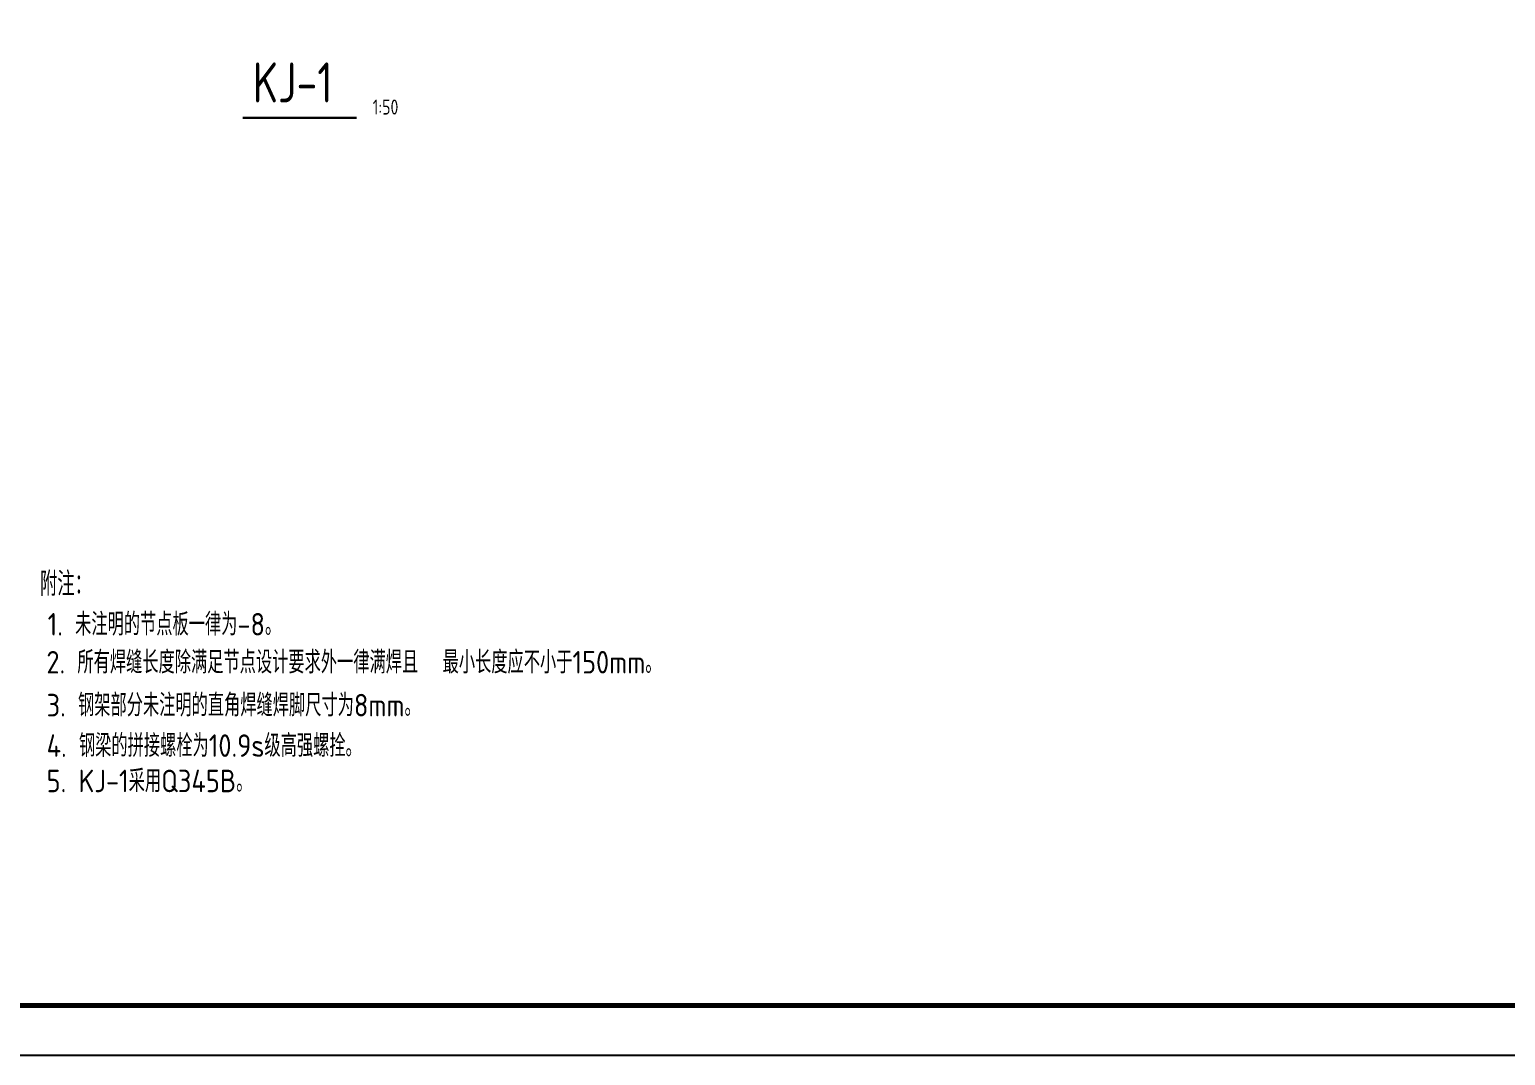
# Model space of a CAD drawing. Header units: millimetres. Extents: x 866309 to 879639, y 39442 to 44891.
# Drawn here: x 876589.7 to 876884.4, y 39448.6 to 39653.6 of the extents above; entities that cross this region are included whole.
import ezdxf

# ---------------------------------------------------------------- set-up
doc = ezdxf.new("R2010")
doc.units = ezdxf.units.MM
doc.header["$LTSCALE"] = 1000
doc.header["$MEASUREMENT"] = 0
doc.layers.add('CON', color=3, linetype='Continuous')
doc.layers.add('柱子', color=8, linetype='Continuous')
doc.styles.add('GBHZ', font='gbenor.shx', dxfattribs={"width": 0.9, "bigfont": 'gbcbig.shx'})
doc.styles.add('TSSD_REIN', font='tssdeng.shx', dxfattribs={"width": 0.7, "bigfont": 'tssdchn.shx'})

msp = doc.modelspace()

# ---------------------------------------------------------------- linework, layer by layer
msp.add_line((877159.672, 39448.627), (876108.422, 39448.627))
at = {"color": 0, "const_width": 1}
msp.add_lwpolyline([(877149.672, 39458.627), (876133.422, 39458.627), (876133.422, 40032.627), (877149.672, 40032.627)], close=True, dxfattribs=at)
at = {"layer": '柱子', "color": 7, "const_width": 0.45}
msp.add_lwpolyline([(876632.241, 39635.968), (876654.994, 39635.968)], dxfattribs=at)

# ---------------------------------------------------------------- texts
at = {"style": 'GBHZ'}
for s, height, p in [('附注：', 4.8, (876591.769, 39540.461)), ('1. 未注明的节点板一律为-8。', 4.5, (876593.301, 39532.538))]:
    msp.add_text(s, height=height, dxfattribs=at).set_placement(p)
at = {"layer": 'CON', "color": 7, "ltscale": 0.5, "style": 'GBHZ'}
for s, p in [('2. 所有焊缝长度除满足节点设计要求外一律满焊且  最小长度应不小于150mm。', (876593.055, 39524.954)), ('3. 钢架部分未注明的直角焊缝焊脚尺寸为8mm。', (876593.099, 39516.375)), ('4. 钢梁的拼接螺栓为10.9s级高强螺拴。', (876593.099, 39508.294)), ('5. KJ-1采用Q345B。', (876593.099, 39501.233))]:
    msp.add_text(s, height=4.5, dxfattribs=at).set_placement(p)
at = {"layer": '柱子', "color": 7, "style": 'TSSD_REIN', "width": 0.8}
for s, height, p in [('KJ-1', 8, (876634.257, 39639.043)), ('1:50 ', 3, (876658.198, 39636.633))]:
    msp.add_text(s, height=height, dxfattribs=at).set_placement(p)

doc.saveas('drawing.dxf')
